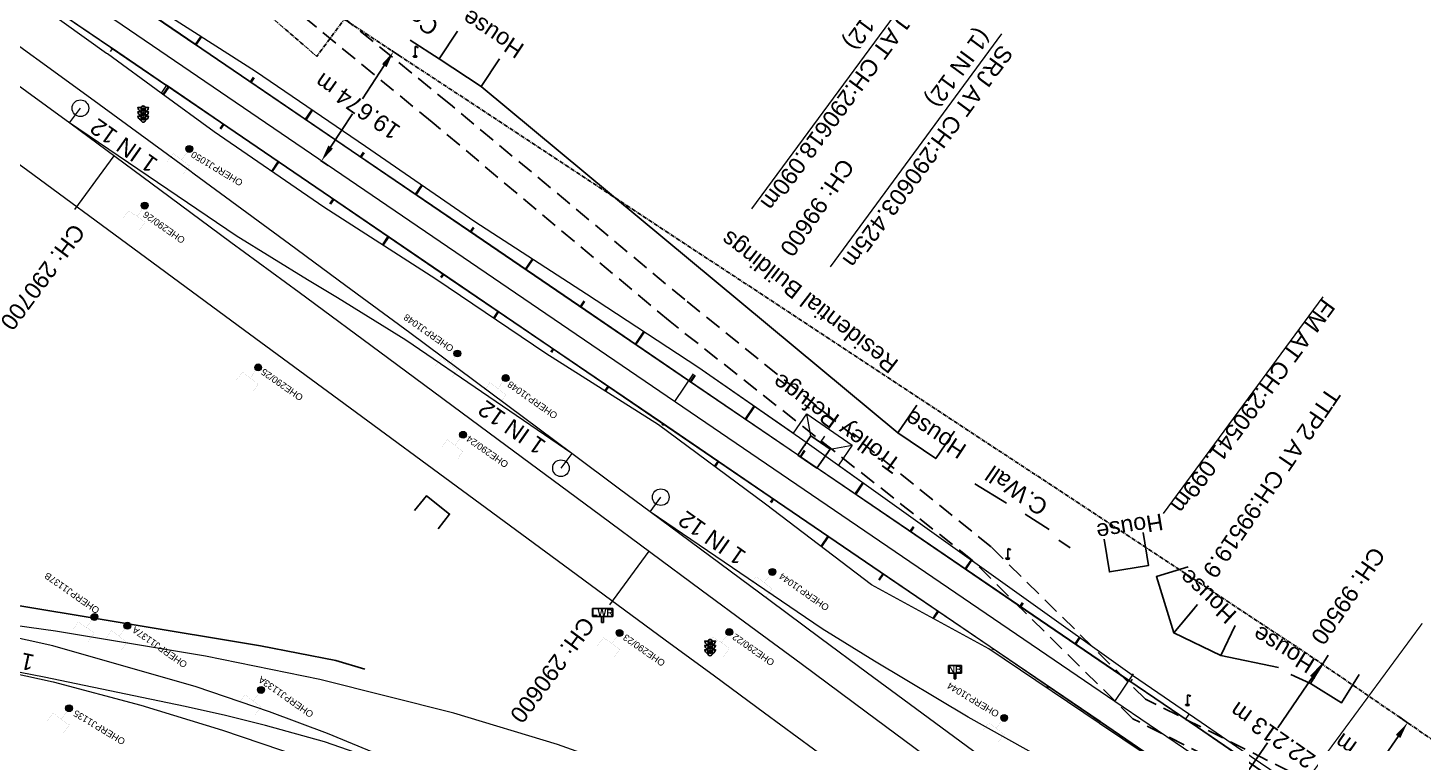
# Model space of a CAD drawing. Header units: metres. Extents: x 644418 to 1306172, y 3366650 to 6747308.
# Drawn here: x 652345.4 to 652555.1, y 3374132.5 to 3374240 of the extents above; entities that cross this region are included whole.
import ezdxf
from ezdxf.enums import TextEntityAlignment as Align

# ---------------------------------------------------------------- set-up
doc = ezdxf.new("R2010")
doc.units = ezdxf.units.M
doc.header["$MEASUREMENT"] = 0
for name, pattern in [('CENTER', [2, 1.25, -0.25, 0.25, -0.25]), ('DASHED', [0.75, 0.5, -0.25]), ('PHANTOM2', [1.25, 0.625, -0.125, 0.125, -0.125, 0.125, -0.125])]:
    doc.linetypes.add(name, pattern=pattern)
doc.layers.get('Defpoints').update_dxf_attribs({"lineweight": 0})
for name, color, linetype, lineweight in [('BOUNDARY DIMENTION', 10, 'Continuous', 0), ('Cardinal_Leader', 10, 'Continuous', 0), ('Existing Chainage', 7, 'Continuous', 0), ('Existing IR Track', 143, 'Continuous', 0), ('OHE MAST', 8, 'Continuous', 0), ('OHE MAST TEXT', 8, 'Continuous', 0), ('Proposed Chainage', 10, 'Continuous', 0), ('PROPOSED DFCC TOE LINE', 239, 'Continuous', 0), ('PROPOSED DFCC TOE SLOPES', 239, 'Continuous', 0), ('PROPOSED DFCC TRACK', 1, 'Continuous', 0), ('Proposed TPTC Chainages', 1, 'Continuous', 0), ("RAJPURA STN. SRJ's", 251, 'Continuous', 0)]:
    doc.layers.add(name, color=color, linetype=linetype, lineweight=lineweight)
for name, color, linetype in [('COMPOUND_WALL', 251, 'Continuous'), ('DFCC Boundary', 6, 'CENTER'), ('GRILL', 251, 'Continuous'), ('LAMP_POST', 7, 'Continuous'), ('LWR', 251, 'Continuous'), ('MATCH LINE', 7, 'Continuous'), ('NAME_BOARD', 251, 'Continuous'), ('PROPOSED DFCC FORMATION LINE', 187, 'Continuous'), ('RESIDENTIAL_BL_PUC', 251, 'Continuous'), ('RESIDENTIAL_BL_SEMI', 251, 'Continuous'), ('SIGNAL_POST', 8, 'Continuous'), ('SUB_ROAD_EDGE', 34, 'Continuous'), ('TOPO_TEXT', 251, 'Continuous'), ('Trolley Refuse', 10, 'Continuous')]:
    doc.layers.add(name, color=color, linetype=linetype)
doc.styles.add('NB', font='swissbo.ttf', dxfattribs={"height": 1.5})
doc.styles.get("Standard").update_dxf_attribs({"font": 'arial.ttf'})
doc.styles.add('Style-Arial', font='arial.ttf')
doc.dimstyles.new('DIM', dxfattribs={"dimtxt": 2.5, "dimasz": 2.5, "dimexe": 0.18, "dimexo": 0.0625, "dimgap": 0.09, "dimtad": 0, "dimtih": 1, "dimtoh": 1, "dimdec": 3, "dimzin": 0, "dimdsep": 46, "dimtxsty": 'Standard', "dimcen": 0.09, "dimadec": 0, "dimazin": 0, "dimtfac": 1, "dimtdec": 3, "dimtofl": 0, "dimtmove": 0, "dimatfit": 3, "dimfxl": 1, "dimtolj": 1, "dimtzin": 0, "dimarcsym": 0})

# ---------------------------------------------------------------- blocks, each defined once
blk = doc.blocks.new('LP')
for points in [[(0, 0), (0, 1.5)], [(0.25, 1.35), (0.44, 1.35)]]:
    blk.add_lwpolyline(points)
for centre, radius, start, end in [((0.07, 0.99), 0.519, 57.6425, 97.3165), ((0.34, 1.33), 0.094, 11.7012, 168.0476)]:
    blk.add_arc(centre, radius, start, end)
at = {"extrusion": (0, 0, -1)}
blk.add_ellipse((0, 0.01), major_axis=(0.308, 0), ratio=0.400495, dxfattribs=at)
blk.add_ellipse((0.35, 1.36), major_axis=(0.0017, 0.0438), ratio=0.461056, start_param=1.74022, end_param=4.575836)
blk = doc.blocks.new('LWR')
for p, q in [((-1.52, 2.09), (1.54, 2.09)), ((-1.52, 0.92), (-1.52, 2.09)), ((-1.52, 0.92), (1.54, 0.92)), ((1.54, 2.09), (1.54, 0.92))]:
    blk.add_line(p, q)
blk.add_lwpolyline([(-0.13, 0.92), (-0.13, 0), (0.13, 0), (0.13, 0.92)])
at = {"style": 'NB', "width": 1.025371}
blk.add_text('LWR', height=0.988, dxfattribs=at).set_placement((0, 1.5), align=Align.MIDDLE)
blk = doc.blocks.new('NB')
for p, q in [((-0.98, 0.82), (-0.98, 1.98)), ((-0.98, 1.98), (0.98, 1.98)), ((-0.98, 0.82), (0.98, 0.82)), ((-0.13, 0.82), (-0.13, 0)), ((-0.13, 0), (0.13, 0)), ((0.13, 0.82), (0.13, 0)), ((0.98, 1.98), (0.98, 0.82))]:
    blk.add_line(p, q)
at = {"style": 'NB', "width": 1.025371}
blk.add_text('NB', height=0.988, dxfattribs=at).set_placement((0, 1.4), align=Align.MIDDLE)
blk = doc.blocks.new('SIG')
for color, points in [(1, [(-0.22, 0.42, 0.180295), (-0.01, 0.33, -0.00255), (0.01, 0.33, -0.00255), (0.02, 0.33, 0.180295), (0.23, 0.42, -0.002654), (0.25, 0.44, 0.184495), (0.33, 0.65, 1.000001), (-0.32, 0.65, 0.184495), (-0.24, 0.44, -0.002654)]), (2, [(0.23, -0.23, -0.002654), (0.25, -0.21, 0.184495), (0.33, 0.01, 1.000001), (-0.32, 0.01, 0.184495), (-0.24, -0.21, -0.002654), (-0.22, -0.23, 0.180295), (-0.01, -0.32, -0.00255), (0.01, -0.32, -0.00255), (0.02, -0.32, 0.180295)]), (3, [(0.23, -0.88, -0.002654), (0.25, -0.86, 0.184495), (0.33, -0.64, 1.000001), (-0.32, -0.64, 0.184495), (-0.24, -0.86, -0.002654), (-0.22, -0.88, 0.395599)])]:
    blk.add_hatch(color=color).paths.add_polyline_path(points)
for p, q in [((-0.31, 0.98), (-0.32, -0.9)), ((0.33, -0.9), (0.32, 0.98))]:
    blk.add_line(p, q)
for points in [[(-0.31, 0.98), (-0.81, 0.98, 0.198758), (-0.42, 0.41, 0.003814), (-0.31, 0.39, 0.003814)], [(-0.31, 0.33), (-0.81, 0.33, 0.198758), (-0.42, -0.23, 0.003727), (-0.32, -0.26, 0.003727)], [(0.32, 0.98), (0.82, 0.98, -0.198758), (0.44, 0.41, -0.003814), (0.32, 0.39, -0.003814)], [(0.32, 0.33), (0.82, 0.33, -0.198758), (0.44, -0.23, -0.003727), (0.33, -0.26, -0.003727)], [(-0.32, -0.32), (-0.81, -0.32, 0.198758), (-0.42, -0.88, 0.003639), (-0.32, -0.9)], [(0.33, -0.32), (0.82, -0.32, -0.198758), (0.44, -0.88, -0.003639), (0.33, -0.9)]]:
    blk.add_lwpolyline(points, format="xyb")
for centre, radius, start, end in [((0.01, 0.91), 0.324, 12.4049, 167.5951), ((0.01, 0.81), 0.357, 27.7578, 152.2422), ((0.01, -0.9), 0.324, 181.4572, 358.5428)]:
    blk.add_arc(centre, radius, start, end)
blk = doc.blocks.new('OHE MAST')
h = blk.add_hatch(color=256)
edge = h.paths.add_edge_path()
edge.add_arc((0, 0), 0.514, 0, 360)
at = {"const_width": 0.01, "flags": 128}
for points in [[(1.5, 3.5), (1.5, 2), (-1.5, 2), (-1.5, 3.5)], [(0, 2), (0, 0)]]:
    blk.add_lwpolyline(points, dxfattribs=at)
blk.add_circle((0, 0), 0.514)
blk = doc.blocks.new('*D1655')
at = {"layer": 'BOUNDARY DIMENTION', "color": 0, "lineweight": -2, "transparency": 16777216}
for p, q in [((652551.44, 3374136.44), (652552.91, 3374135.43)), ((652551.34, 3374133.47), (652549, 3374130.06)), ((652541.6, 3374119.29), (652547.45, 3374127.81)), ((652538.86, 3374118.13), (652540.33, 3374117.12))]:
    blk.add_line(p, q, dxfattribs=at)
at = {"layer": 'BOUNDARY DIMENTION', "color": 0, "transparency": 16777216}
for points in [[(652551, 3374133.7), (652551.68, 3374133.23), (652552.76, 3374135.53)], [(652541.25, 3374119.52), (652541.94, 3374119.05), (652540.18, 3374117.23)]]:
    blk.add_solid(points, dxfattribs=at)
at = {"layer": 'Defpoints', "color": 0, "transparency": 16777216}
for p in [(652551.38, 3374136.47), (652552.76, 3374135.53), (652538.81, 3374118.17)]:
    blk.add_point(p, dxfattribs=at)
at = {"layer": 'BOUNDARY DIMENTION', "color": 0, "transparency": 16777216, "insert": (652548.22, 3374128.93), "char_height": 2.5, "attachment_point": 5, "rotation": 145}
blk.add_mtext('\\A1;22.207 m', dxfattribs=at)
blk = doc.blocks.new('*D1657')
at = {"layer": 'BOUNDARY DIMENTION', "color": 0, "lineweight": -2, "transparency": 16777216}
for p, q in [((652539.86, 3374144.39), (652539.71, 3374144.49)), ((652538.44, 3374142.33), (652533.24, 3374134.76)), ((652528.69, 3374128.14), (652531.7, 3374132.51)), ((652527.28, 3374126.08), (652527.13, 3374126.19))]:
    blk.add_line(p, q, dxfattribs=at)
at = {"layer": 'BOUNDARY DIMENTION', "color": 0, "transparency": 16777216}
for points in [[(652538.1, 3374142.57), (652538.79, 3374142.09), (652539.86, 3374144.39)], [(652528.35, 3374128.38), (652529.04, 3374127.91), (652527.28, 3374126.08)]]:
    blk.add_solid(points, dxfattribs=at)
at = {"layer": 'Defpoints', "color": 0, "transparency": 16777216}
for p in [(652539.86, 3374144.39), (652539.91, 3374144.35), (652527.33, 3374126.05)]:
    blk.add_point(p, dxfattribs=at)
at = {"layer": 'BOUNDARY DIMENTION', "color": 0, "transparency": 16777216, "insert": (652532.47, 3374133.64), "char_height": 2.5, "attachment_point": 5, "rotation": 145}
blk.add_mtext('\\A1;22.213 m', dxfattribs=at)
blk = doc.blocks.new('*D1658')
at = {"layer": 'BOUNDARY DIMENTION', "color": 0, "lineweight": -2, "transparency": 16777216}
for p, q in [((652401.33, 3374235.72), (652400.16, 3374236.49)), ((652398.93, 3374234.3), (652395.65, 3374229.32)), ((652390.86, 3374222.05), (652394.15, 3374227.04)), ((652390.51, 3374219.29), (652389.34, 3374220.06))]:
    blk.add_line(p, q, dxfattribs=at)
at = {"layer": 'BOUNDARY DIMENTION', "color": 0, "transparency": 16777216}
for points in [[(652398.59, 3374234.53), (652399.28, 3374234.07), (652400.31, 3374236.39)], [(652390.51, 3374222.28), (652391.21, 3374221.82), (652389.49, 3374219.96)]]:
    blk.add_solid(points, dxfattribs=at)
at = {"layer": 'Defpoints', "color": 0, "transparency": 16777216}
for p in [(652400.31, 3374236.39), (652401.38, 3374235.68), (652390.56, 3374219.26)]:
    blk.add_point(p, dxfattribs=at)
at = {"layer": 'BOUNDARY DIMENTION', "color": 0, "transparency": 16777216, "insert": (652394.9, 3374228.18), "char_height": 2.5, "attachment_point": 5, "rotation": 145}
blk.add_mtext('\\A1;19.674 m', dxfattribs=at)

msp = doc.modelspace()

# ---------------------------------------------------------------- linework, layer by layer
at = {"layer": 'Cardinal_Leader', "linetype": 'Continuous', "lineweight": 0, "flags": 128}
msp.add_lwpolyline([(652508.733, 3374138.7389), (652511.5483, 3374142.8709)], dxfattribs=at)
at = {"layer": 'COMPOUND_WALL', "ltscale": 5}
for points in [[(652533.35, 3374143.803), (652524.685, 3374145.654)], [(652538.189, 3374141.426), (652535.196, 3374142.761)]]:
    msp.add_lwpolyline(points, dxfattribs=at)
at = {"layer": 'COMPOUND_WALL', "linetype": 'Continuous'}
for points in [[(652407.193, 3374235.32, 266.155), (652402.843, 3374238.128, 266.159)], [(652339.873, 3374153.801, 268.899), (652380.33, 3374147.071, 268.77)], [(652380.33, 3374147.071, 268.77), (652391.649, 3374144.885, 269.795), (652396.007, 3374143.58, 268.783)]]:
    msp.add_polyline3d(points, dxfattribs=at)
at = {"layer": 'COMPOUND_WALL'}
for points in [[(652487.719, 3374171.45, 269.809), (652492.457, 3374168.512, 269.804)], [(652495.299, 3374166.856, 269.074), (652498.881, 3374164.592, 269.297)], [(652500.327, 3374162.967, 269.3), (652502.037, 3374161.79, 269.448)]]:
    msp.add_polyline3d(points, dxfattribs=at)
at = {"layer": 'DFCC Boundary', "ltscale": 0.5, "flags": 128}
msp.add_lwpolyline([(655695.597, 3371812.1897), (655640.8822, 3371912.823), (655580.0449, 3371996.7158), (655509.7792, 3372062.0857), (655426.9534, 3372113.9756), (655342.6069, 3372167.9462), (655257.8854, 3372221.2222), (655173.2688, 3372275.363), (655087.3459, 3372327.2788), (655002.8598, 3372380.6107), (654914.5097, 3372429.9473), (654741.1355, 3372529.4419), (654650.033, 3372576.4159), (654568.6995, 3372626.155), (654571.9877, 3372630.6369), (654391.4686, 3372756.327), (654377.1337, 3372736.8494), (654004.4289, 3373016.6995), (654007.7887, 3373020.6424), (653690.5739, 3373253.6486), (653690.5425, 3373253.6059), (653433.8132, 3373453.1485), (653440.7668, 3373462.5592), (653208.8394, 3373636.5534), (653216.1698, 3373646.5105), (653142.1983, 3373700.8896), (653053.6963, 3373771.1122), (652994.4341, 3373810.5255), (652929.3691, 3373859.5713), (652860.9168, 3373902.1103), (652749.6028, 3373984.4705), (652631.2396, 3374070.7175), (652636.2281, 3374078.1704), (652537.912, 3374145.7283), (652392.904, 3374241.2711), (652388.7719, 3374235.6812), (652308.569, 3374304.8076), (652315.9256, 3374314.7669), (652103.9815, 3374448.7876), (652083.1937, 3374464.1943), (652072.7494, 3374471.9329), (652052.3219, 3374487.0684), (652038.1897, 3374497.5387), (652024.0173, 3374508.0388), (652009.8347, 3374518.5254), (651995.6683, 3374529), (651981.7515, 3374539.2836), (651967.8828, 3374549.5317), (651954.6903, 3374559.2866), (651941.4997, 3374569.04), (651923.9377, 3374582.0168), (651906.3215, 3374595.0337), (651892.0868, 3374605.5547), (651877.7985, 3374616.1153), (651861.6288, 3374628.0564), (651845.5071, 3374639.9619), (651829.5757, 3374651.7544), (651824.7911, 3374655.296), (651813.6747, 3374663.5244), (651797.4592, 3374675.4968), (651792.6217, 3374679.0685), (651809.3453, 3374701.6999), (651798.0335, 3374710.0518), (651782.3495, 3374721.6444), (651766.6655, 3374733.2369), (651750.5163, 3374745.1875), (651734.3118, 3374757.179), (651717.3274, 3374769.6994), (651700.4625, 3374782.1317), (651684.6001, 3374793.8578), (651668.5938, 3374805.6902), (651652.6806, 3374817.4203), (651636.8173, 3374829.1137), (651620.9269, 3374840.8662), (651604.9647, 3374852.6718), (651588.7459, 3374864.6312), (651572.5882, 3374876.5455), (651556.6943, 3374888.2868), (651540.8409, 3374899.9983), (651524.5553, 3374912.0488), (651508.2568, 3374924.109), (651492.7938, 3374935.5157), (651477.3997, 3374946.8715), (651461.3291, 3374958.7436), (651445.2311, 3374970.6359), (651429.3555, 3374982.3615), (651413.4375, 3374994.1184), (651396.6322, 3375006.522), (651379.7761, 3375018.963), (651363.6644, 3375030.8565), (651352.7728, 3375038.8965), (651331.6522, 3375054.4784), (651315.7738, 3375066.1947), (651299.7306, 3375078.0412), (651283.6239, 3375089.9346), (651273.9044, 3375097.1057), (651264.2377, 3375104.2378), (651243.4187, 3375119.6324), (651222.5077, 3375135.095), (651201.5462, 3375150.5784), (651180.4926, 3375166.1298), (651161.7365, 3375179.9701), (651143.0969, 3375193.7244), (651126.6442, 3375205.9373), (651110.0563, 3375218.2505), (651088.7204, 3375233.9244), (651067.5473, 3375249.4788), (651049.4448, 3375262.8672), (651031.0656, 3375276.4601), (651013.3004, 3375289.5618), (650995.6557, 3375302.5748), (650975.556, 3375317.4171), (650955.4878, 3375332.2363), (650948.8014, 3375337.1771), (650951.4372, 3375340.7501), (650937.0874, 3375351.3535), (650916.0918, 3375366.8677), (650897.9224, 3375380.2929), (650879.805, 3375393.6796), (650866.8386, 3375403.2309), (650853.9116, 3375412.7532), (650835.5886, 3375426.289), (650817.2946, 3375439.8035), (650797.968, 3375454.1206), (650778.7222, 3375468.3781), (650760.7655, 3375481.6337), (650742.8011, 3375494.8949), (650723.0807, 3375509.4255), (650703.3693, 3375523.9495), (650688.6613, 3375534.8372), (650673.8463, 3375545.804), (650653.7938, 3375560.6295), (650633.6894, 3375575.4932), (650612.6421, 3375591.0542), (650592.0153, 3375606.3042), (650570.0328, 3375622.5591), (650548.5001, 3375638.4814), (650530.5234, 3375651.793), (650512.3606, 3375665.2423), (650494.7465, 3375678.2665), (650476.9008, 3375691.462), (650459.2976, 3375704.4721), (650441.3132, 3375717.7633), (650427.1261, 3375728.1319), (650413.8099, 3375737.864), (650402.677, 3375746.2697), (650389.8486, 3375755.6668), (650377.7322, 3375764.5425), (650360.7275, 3375777.1141), (650343.7744, 3375789.6482), (650325.0342, 3375803.5254), (650306.3109, 3375817.39), (650287.6225, 3375831.2124), (650268.717, 3375845.1957), (650250.337, 3375858.8009), (650231.8256, 3375872.5033), (650215.4559, 3375884.6355), (650199.261, 3375896.6381), (650189.9351, 3375903.5429), (650184.6476, 3375907.4517), (650170.3331, 3375918.0338), (650153.2211, 3375930.7288), (650135.9365, 3375943.5518), (650119.2313, 3375955.9159), (650102.3769, 3375968.3905), (650085.2738, 3375981.0461), (650068.2078, 3375993.6742), (650052.7787, 3376005.1011), (650037.4384, 3376016.4621), (650022.1728, 3376027.766), (650006.9632, 3376039.0283), (649974.7512, 3376062.8762), (649961.4537, 3376072.7117), (649948.2091, 3376082.508), (649944.476, 3376085.2722), (649918.728, 3376050.5341), (649909.4316, 3376057.4177), (649896.4092, 3376067.0604), (649893.7832, 3376069.0128), (649891.1645, 3376070.9437), (649888.4639, 3376072.9569), (649875.744, 3376082.3694), (649867.5551, 3376088.4016), (649853.4118, 3376098.8745), (649839.2513, 3376109.3603), (649829.0749, 3376116.9005), (649827.2194, 3376118.2675), (649818.0867, 3376125.0366), (649808.8566, 3376131.8779), (649793.2502, 3376143.4201), (649777.6288, 3376154.9733), (649763.6321, 3376165.3144), (649749.5741, 3376175.7007), (649733.9228, 3376187.2754), (649718.3343, 3376198.8036), (649705.3241, 3376208.4391), (649692.3703, 3376218.0327), (649678.0208, 3376228.6769), (649663.5747, 3376239.3366), (649646.4625, 3376252.0623), (649634.6272, 3376260.744), (649624.9192, 3376267.9946), (649615.0208, 3376275.3876), (649599.9831, 3376286.4834), (649588.9857, 3376294.598), (649590.032, 3376296.0132), (649586.1685, 3376298.8639), (649569.3593, 3376311.3207), (649552.641, 3376323.7102), (649537.2353, 3376335.0739), (649521.9792, 3376346.327), (649506.2408, 3376358.0035), (649490.3575, 3376369.7875), (649475.7578, 3376380.5673), (649461.1933, 3376391.3211), (649445.4753, 3376402.9572), (649429.8494, 3376414.5253), (649414.4906, 3376425.9209), (649378.3483, 3376452.6365), (649368.4603, 3376459.9984), (649352.6509, 3376471.6682), (649336.6992, 3376483.4434), (649322.3941, 3376494.1037), (649307.6557, 3376505.0862), (649290.8736, 3376517.4208), (649273.972, 3376529.8435), (649258.1992, 3376541.4854), (649242.2966, 3376553.2232), (649226.5432, 3376564.8634), (649210.8826, 3376576.435), (649195.2207, 3376588.0769), (649179.5326, 3376599.7383), (649164.9134, 3376610.5118), (649150.5177, 3376621.1205), (649135.415, 3376632.3287), (649120.2337, 3376643.5954), (649107.8929, 3376652.6743), (649095.5927, 3376661.7234), (649079.5687, 3376673.5769), (649063.4846, 3376685.4748), (649046.5651, 3376697.9756), (649029.6506, 3376710.4727), (649013.3465, 3376722.5351), (648996.9805, 3376734.6431), (648980.3936, 3376746.8979), (648963.6626, 3376759.259), (648946.7453, 3376771.7643), (648929.6945, 3376784.3682), (648913.5118, 3376796.3614), (648897.2206, 3376808.435), (648876.2496, 3376823.9678), (648855.1325, 3376839.6089), (648839.3985, 3376851.2044), (648823.6596, 3376862.8037), (648806.187, 3376875.7235), (648788.7814, 3376888.5937), (648772.4766, 3376900.6763), (648756.1277, 3376912.7915), (648748.6058, 3376918.3049), (648733.321, 3376929.6306), (648718.1841, 3376940.8501), (648694.1574, 3376958.9078), (648686.9154, 3376964.1595), (648685.9321, 3376964.8321), (648667.95, 3376978.2197), (648649.3198, 3376992.1471), (648633.5557, 3377003.8368), (648617.684, 3377015.6038), (648613.3865, 3377018.7718), (648613.1308, 3377018.4261), (648605.39, 3377024.1325), (648593.439, 3377032.9404), (648576.5994, 3377045.3816), (648559.8787, 3377057.7351), (648542.9247, 3377070.3132), (648525.9483, 3377082.908), (648511.3109, 3377093.7409), (648496.5572, 3377104.6599), (648477.562, 3377118.7172), (648458.5464, 3377132.7896), (648451.3349, 3377138.2101), (648435.5918, 3377149.862), (648422.1096, 3377159.9046), (648408.3664, 3377170.0637), (648394.6863, 3377180.1761), (648381.6588, 3377189.818), (648368.6059, 3377199.4787), (648354.1188, 3377210.196), (648339.6473, 3377220.9017), (648325.8166, 3377231.1386), (648311.9735, 3377241.3853), (648297.2469, 3377252.2824), (648283.6168, 3377262.3688), (648282.6002, 3377260.9951), (648281.5015, 3377261.8082), (648268.446, 3377271.4578), (648255.3849, 3377281.1115), (648243.3023, 3377290.0413), (648231.5826, 3377298.7116), (648230.1246, 3377299.843), (648216.137, 3377310.1827), (648202.3989, 3377320.3379), (648187.9045, 3377331.0225), (648173.4524, 3377341.7035), (648159.964, 3377351.7009), (648146.3755, 3377361.7726), (648132.3698, 3377372.1252), (648118.3132, 3377382.5155), (648104.5683, 3377392.6752), (648090.8453, 3377402.8186), (648079.0331, 3377411.5788), (648067.1746, 3377420.3734), (648052.1864, 3377431.461), (648037.1291, 3377442.5999), (648023.4384, 3377452.7367), (648009.6421, 3377462.9518), (647998.5681, 3377471.1475), (647977.6651, 3377486.6371), (647970.8013, 3377491.7424), (647954.3046, 3377504.0127), (647940.5645, 3377514.1537), (647927.1436, 3377524.0583), (647912.5029, 3377534.9198), (647897.7662, 3377545.8524), (647883.3488, 3377556.5286), (647868.9785, 3377567.1699), (647855.3948, 3377577.2425), (647841.7032, 3377587.3948), (647828.8284, 3377596.8277), (647815.9828, 3377606.2395), (647798.869, 3377618.9232), (647787.996, 3377626.9816), (647769.1212, 3377640.9619), (647756.6675, 3377650.183), (647742.624, 3377660.5991), (647728.5049, 3377671.0713), (647713.635, 3377682.0926), (647698.699, 3377693.1628), (647681.9918, 3377705.517), (647665.4025, 3377717.7839), (647652.0515, 3377727.6811), (647638.8028, 3377737.5025), (647625.2604, 3377747.546), (647611.724, 3377757.585), (647601.846, 3377764.9047), (647586.5632, 3377776.2354), (647574.9107, 3377784.8659), (647552.1318, 3377801.7377), (647544.5766, 3377807.3492), (647531.2096, 3377817.2774), (647518.7824, 3377826.4783), (647506.3678, 3377835.6698), (647493.0662, 3377845.5438), (647479.7149, 3377855.4547), (647466.3541, 3377865.3556), (647452.9886, 3377875.26), (647440.1702, 3377884.755), (647427.3392, 3377894.2595), (647421.9004, 3377898.2902), (647422.4016, 3377898.9655), (647413.1507, 3377905.8213), (647398.5546, 3377916.6386), (647385.2867, 3377926.4568), (647372.1159, 3377936.2032), (647357.4127, 3377947.1112), (647351.2811, 3377951.6601), (647330.0092, 3377967.4105), (647317.4471, 3377976.6964), (647304.414, 3377986.3606), (647291.335, 3377996.0589), (647278.7541, 3378005.3917), (647266.0777, 3378014.7954), (647252.9457, 3378024.4462), (647239.9839, 3378033.9719), (647225.7512, 3378044.5255), (647211.5179, 3378055.0796), (647196.511, 3378066.208), (647181.4966, 3378077.3419), (647167.7872, 3378087.5064), (647154.0498, 3378097.6917), (647140.7668, 3378107.5414), (647127.4862, 3378117.3893), (647113.2521, 3378127.9375), (647099.0375, 3378138.4713), (647085.0268, 3378148.8592), (647070.9977, 3378159.2608), (647056.5444, 3378169.9697), (647042.0873, 3378180.6814), (647027.5624, 3378191.4464), (647013.0728, 3378202.1851), (646999.864, 3378211.9684), (646986.6741, 3378221.7376), (646973.6148, 3378231.4185), (646960.4875, 3378241.1499), (646945.7953, 3378252.0414), (646931.0256, 3378262.9902), (646930.6274, 3378263.2852), (646951.9475, 3378292.0562)], dxfattribs=at)
at = {"layer": 'Existing Chainage', "color": 0, "linetype": 'Continuous', "lineweight": 13, "flags": 128}
for points in [[(652352.4061, 3374212.6765), (652358.3476, 3374220.7201)], [(652432.823, 3374153.2477), (652438.7698, 3374161.2873)]]:
    msp.add_lwpolyline(points, dxfattribs=at)
at = {"layer": 'Existing IR Track', "flags": 128}
for points in [[(652563.377, 3374075.1762), (652539.4557, 3374092.8707), (652515.8088, 3374110.3621), (652512.5651, 3374112.7522), (652500.609, 3374121.5621), (652492.5302, 3374127.5229), (652484.4933, 3374133.4527), (652474.2474, 3374141.017), (652471.5649, 3374142.9974), (652464.4286, 3374148.2971), (652456.9218, 3374153.8623), (652438.8838, 3374167.2343), (652434.3102, 3374170.631), (652427.1101, 3374175.9784), (652402.7514, 3374194.1266), (652393.1615, 3374201.2062), (652384.7035, 3374207.4653), (652370.3517, 3374217.9764), (652369.6842, 3374218.4659), (652354.7555, 3374229.3949), (652338.0146, 3374241.5483)], [(652335.15, 3374237.6514), (652351.6391, 3374225.6756), (652366.7596, 3374214.5065), (652375.8823, 3374207.7679), (652386.1168, 3374200.2369), (652399.3895, 3374190.4181), (652416.027, 3374178.1101), (652431.4172, 3374166.7261), (652446.5626, 3374155.5231), (652454.0504, 3374149.9833), (652461.5931, 3374144.4029), (652471.3878, 3374137.152), (652481.4389, 3374129.7113), (652489.6553, 3374123.6367), (652497.5839, 3374117.7748), (652509.6723, 3374108.8398), (652512.8063, 3374106.5233), (652536.5632, 3374088.9617), (652560.2626, 3374071.4426)], [(652329.5315, 3374230.0642), (652345.3654, 3374218.5162), (652361.1356, 3374206.9067), (652376.9786, 3374195.2436), (652393.801, 3374182.8655), (652410.7062, 3374170.4265), (652425.8821, 3374159.2459), (652441.1487, 3374147.9986), (652448.55, 3374142.5502), (652456.0699, 3374137.0146), (652465.9323, 3374129.7773), (652475.844, 3374122.5039), (652484.2353, 3374116.3121), (652492.6842, 3374110.0779), (652504.2738, 3374101.5448), (652515.8736, 3374093.0041), (652522.4179, 3374088.1899), (652534.8643, 3374079.0091), (652540.9921, 3374074.4831), (652543.2363, 3374072.8156), (652547.3348, 3374069.7993), (652560.691, 3374059.9264)], [(652427.1101, 3374175.9784), (652402.1458, 3374193.042), (652391.9059, 3374199.3966), (652387.399, 3374202.1066), (652376.6584, 3374208.7255), (652351.6209, 3374225.6888)], [(652571.5248, 3374085.4632), (652521.2923, 3374117.2724), (652504.1301, 3374126.6232), (652486.6874, 3374136.3656), (652472.651, 3374144.7623), (652464.7837, 3374149.6561), (652438.8838, 3374167.2343)], [(652541.0927, 3374074.4091), (652534.967, 3374078.6765), (652521.4193, 3374087.1415), (652514.5183, 3374091.1192), (652487.4346, 3374105.923), (652470.3328, 3374114.3474), (652446.2528, 3374124.6235), (652424.9511, 3374132.232), (652409.3613, 3374136.9558), (652389.2467, 3374142.0179), (652372.055, 3374145.5418), (652349.4857, 3374149.2851), (652337.236, 3374150.9852), (652332.2218, 3374151.6464), (652315.3489, 3374153.5187), (652307.2263, 3374154.5318), (652291.8754, 3374155.986), (652273.3322, 3374157.2654), (652261.7764, 3374157.678), (652250.4348, 3374157.7203), (652241.1081, 3374157.4222)], [(652560.2554, 3374050.0812), (652520.7484, 3374070.1003), (652498.5771, 3374081.3075), (652492.6291, 3374084.2913), (652487.5276, 3374086.8725), (652481.1852, 3374090.0645), (652460.4667, 3374100.5911), (652437.9775, 3374112.092), (652419.8928, 3374120.9979), (652405.4052, 3374127.6926), (652390.399, 3374133.9142), (652381.6542, 3374137.152), (652370.6528, 3374140.9175), (652349.0899, 3374147.0874), (652337.0067, 3374149.7556), (652332.1038, 3374150.7632), (652307.239, 3374154.5303), (652291.8754, 3374155.986)], [(652231.9364, 3374152.152), (652235.6524, 3374152.384), (652261.0853, 3374152.8615), (652273.1717, 3374152.545), (652291.4006, 3374151.4247), (652314.8279, 3374148.5142), (652331.53, 3374145.5495), (652349.1685, 3374141.6862), (652362.3346, 3374138.1796), (652374.6337, 3374134.4061), (652386.2797, 3374130.4519), (652403.7367, 3374123.8269), (652417.9348, 3374117.1015), (652436.4805, 3374107.6589), (652444.5931, 3374103.5763)], [(652669.8367, 3373961.0394), (652647.3403, 3373980.7166), (652642.7873, 3373984.3367), (652633.788, 3373991.3772), (652612.6089, 3374005.6185), (652554.892, 3374042.0626), (652529.7838, 3374057.6068), (652517.9942, 3374065.1919), (652497.37, 3374079.4544), (652491.829, 3374082.8093), (652487.0152, 3374085.7802), (652473.1934, 3374093.7948), (652460.4667, 3374100.5911), (652430.8185, 3374115.7449), (652419.8775, 3374121.005), (652405.3932, 3374127.3075), (652389.9415, 3374132.6317), (652381.0487, 3374135.1238), (652375.037, 3374136.5972), (652368.9951, 3374137.9518), (652362.491, 3374139.3409), (652347.7902, 3374142.3634), (652331.5174, 3374145.5517)]]:
    msp.add_lwpolyline(points, dxfattribs=at)
at = {"layer": 'GRILL', "linetype": 'Continuous'}
msp.add_polyline3d([(652403.489, 3374167.449, 268.675), (652405.263, 3374169.618, 268.455), (652408.737, 3374166.874, 268.51), (652407.019, 3374164.694, 268.51)], dxfattribs=at)
at = {"layer": 'MATCH LINE', "linetype": 'PHANTOM2', "ltscale": 15, "const_width": 0.2}
msp.add_lwpolyline([(652554.9781, 3374150.4704), (652457.4976, 3374018.0737)], dxfattribs=at)
at = {"layer": 'Proposed Chainage', "lineweight": 0, "flags": 128}
msp.add_lwpolyline([(652445.3649, 3374187.9646), (652442.5496, 3374183.8325)], dxfattribs=at)
at = {"layer": 'PROPOSED DFCC FORMATION LINE', "lineweight": 0, "flags": 128}
for points in [[(652370.6212, 3374237.3783), (652362.1408, 3374243.1563), (652362.0201, 3374243.2385), (652345.6126, 3374254.4177), (652345.492, 3374254.4999), (652328.9638, 3374265.7613)], [(652370.6506, 3374237.4187), (652362.1689, 3374243.1976), (652362.0483, 3374243.2798), (652345.6408, 3374254.459), (652345.5201, 3374254.5412)], [(652366.1763, 3374231.2708), (652357.8896, 3374236.9169), (652357.769, 3374236.9991), (652341.3614, 3374248.1783)], [(652366.2058, 3374231.3113), (652357.9178, 3374236.9582), (652357.7971, 3374237.0404), (652341.3896, 3374248.2196)], [(652510.8445, 3374141.8379), (652510.7739, 3374141.886), (652494.2457, 3374153.1474), (652477.7175, 3374164.4088), (652461.1893, 3374175.6702), (652444.6611, 3374186.9316), (652428.1329, 3374198.193), (652411.6047, 3374209.4544), (652395.0765, 3374220.7157), (652378.5483, 3374231.9771), (652370.3926, 3374237.534)], [(652560.2398, 3374107.8368), (652552.1016, 3374113.5257), (652543.8021, 3374119.2797), (652541.8125, 3374120.6529), (652531.5007, 3374127.7387), (652527.301, 3374130.6126), (652521.1751, 3374134.7961), (652510.8445, 3374141.8379), (652510.7739, 3374141.886), (652494.2457, 3374153.1474), (652477.7175, 3374164.4088), (652461.1893, 3374175.6702), (652444.6611, 3374186.9316), (652428.1329, 3374198.193), (652411.6047, 3374209.4544), (652395.0765, 3374220.7157), (652378.5483, 3374231.9771), (652370.3926, 3374237.534)], [(652560.2685, 3374107.8777), (652552.1301, 3374113.5668), (652543.8305, 3374119.3209), (652541.8409, 3374120.694), (652531.529, 3374127.7799), (652527.3293, 3374130.6539), (652521.2032, 3374134.8374), (652510.8726, 3374141.8793), (652510.802, 3374141.9273), (652494.2738, 3374153.1887), (652477.7456, 3374164.4501), (652461.2175, 3374175.7115), (652444.6893, 3374186.9729), (652428.1611, 3374198.2343), (652411.6329, 3374209.4957), (652395.1047, 3374220.7571), (652378.5765, 3374232.0185), (652370.4207, 3374237.5753)], [(652555.9019, 3374101.6574), (652547.7882, 3374107.3292), (652539.5112, 3374113.0676), (652537.5263, 3374114.4375), (652527.2339, 3374121.51), (652523.04, 3374124.3799), (652516.92, 3374128.5594), (652506.5933, 3374135.5985), (652506.5227, 3374135.6466), (652489.9945, 3374146.908), (652473.4663, 3374158.1694), (652456.9381, 3374169.4308), (652440.4099, 3374180.6922), (652423.8817, 3374191.9536), (652407.3535, 3374203.215), (652390.8254, 3374214.4764), (652374.2972, 3374225.7377), (652366.1414, 3374231.2946)], [(652506.6214, 3374135.6399), (652506.5509, 3374135.688), (652490.0227, 3374146.9493), (652473.4945, 3374158.2107), (652456.9663, 3374169.4721), (652440.4381, 3374180.7335), (652423.9099, 3374191.9949), (652407.3817, 3374203.2563), (652390.8535, 3374214.5177), (652374.3253, 3374225.7791), (652366.1696, 3374231.3359)], [(652555.9306, 3374101.6983), (652547.8168, 3374107.3702), (652539.5396, 3374113.1087), (652537.5547, 3374114.4786), (652527.2622, 3374121.5512), (652523.0682, 3374124.4212), (652516.9482, 3374128.6007), (652506.6214, 3374135.6399), (652506.5509, 3374135.688), (652490.0227, 3374146.9493), (652473.4945, 3374158.2107), (652456.9663, 3374169.4721), (652440.4381, 3374180.7335), (652423.9099, 3374191.9949), (652407.3817, 3374203.2563), (652390.8535, 3374214.5177), (652374.3253, 3374225.7791), (652366.1696, 3374231.3359)]]:
    msp.add_lwpolyline(points, dxfattribs=at)
at = {"layer": 'PROPOSED DFCC TOE LINE', "lineweight": 0, "flags": 128}
for points in [[(652329.4023, 3374266.405), (652345.6216, 3374254.6901), (652345.7483, 3374254.6168), (652362.7314, 3374244.2824), (652362.8568, 3374244.2073), (652371.5243, 3374238.6193)], [(652365.3748, 3374230.1694), (652357.2975, 3374236.0479), (652357.1807, 3374236.1358), (652341.0438, 3374247.7121)], [(652371.2504, 3374238.7931), (652379.549, 3374233.4458), (652396.0877, 3374222.1998), (652412.5622, 3374210.8597), (652429.3458, 3374199.9731), (652446.0921, 3374189.0319), (652460.4494, 3374179.04), (652462.4501, 3374181.9429), (652469.2636, 3374177.2684), (652467.1941, 3374174.252), (652478.7744, 3374165.96), (652495.0554, 3374154.3358), (652511.345, 3374142.7243), (652511.4151, 3374142.6754)], [(652371.2504, 3374238.7931), (652379.549, 3374233.4458), (652396.0877, 3374222.1998), (652412.5622, 3374210.8597), (652429.3458, 3374199.9731), (652446.0921, 3374189.0319), (652462.5088, 3374177.6068), (652478.7744, 3374165.96), (652495.0554, 3374154.3358), (652511.345, 3374142.7243), (652511.4151, 3374142.6754), (652521.7185, 3374135.5927), (652527.8376, 3374131.3973), (652532.037, 3374128.5215), (652542.3665, 3374121.4562), (652544.3605, 3374120.0882), (652552.6773, 3374114.3528), (652560.8283, 3374108.6752)], [(652506.4765, 3374135.4271), (652506.4052, 3374135.4742), (652489.8038, 3374146.6281), (652472.1731, 3374156.2713), (652456.2316, 3374168.3938), (652440.1446, 3374180.3027), (652423.2383, 3374191.0092), (652406.6583, 3374202.1946), (652389.8472, 3374213.0407), (652373.3581, 3374224.3594), (652365.3754, 3374230.1704)], [(652555.8076, 3374101.5232), (652547.671, 3374107.1608), (652539.3713, 3374112.8649), (652537.3809, 3374114.2267), (652527.1432, 3374121.3775), (652522.9673, 3374124.2737), (652516.8296, 3374128.4269), (652506.4765, 3374135.4271), (652506.4052, 3374135.4742), (652489.8038, 3374146.6281), (652472.1731, 3374156.2713), (652456.2316, 3374168.3938), (652440.1446, 3374180.3027), (652423.2383, 3374191.0092), (652406.6583, 3374202.1946), (652389.8472, 3374213.0407), (652373.3581, 3374224.3594), (652365.3754, 3374230.1704)], [(652463.0665, 3374178.6319), (652462.4501, 3374181.9429)], [(652462.1369, 3374177.2739), (652462.2303, 3374177.2096)], [(652465.9526, 3374176.6519), (652469.2636, 3374177.2684)]]:
    msp.add_lwpolyline(points, dxfattribs=at)
at = {"layer": 'PROPOSED DFCC TOE SLOPES', "linetype": 'Continuous', "lineweight": 0, "flags": 128}
for points in [[(652370.5249, 3374237.4439), (652371.3851, 3374238.7063)], [(652370.6454, 3374237.3617), (652371.5077, 3374238.6273)], [(652366.4224, 3374231.1636), (652365.6229, 3374229.9902)], [(652378.789, 3374231.8132), (652379.2894, 3374232.5476)], [(652378.9095, 3374231.731), (652379.41, 3374232.4655)], [(652366.5403, 3374231.0833), (652365.7383, 3374229.9063)], [(652387.0531, 3374226.1825), (652388.0592, 3374227.6591)], [(652387.1736, 3374226.1003), (652388.1798, 3374227.577)], [(652374.6865, 3374225.533), (652374.2025, 3374224.8225)], [(652374.8044, 3374225.4526), (652374.3202, 3374224.742)], [(652395.3172, 3374220.5518), (652395.8224, 3374221.2932)], [(652395.4377, 3374220.4696), (652395.9427, 3374221.2108)], [(652382.9506, 3374219.9023), (652381.963, 3374218.4527)], [(652383.0685, 3374219.822), (652382.0806, 3374218.372)], [(652403.5813, 3374214.9211), (652404.5648, 3374216.3646)], [(652403.7018, 3374214.8389), (652404.685, 3374216.2819)], [(652391.2147, 3374214.2716), (652390.7146, 3374213.5376)], [(652391.3326, 3374214.1913), (652390.8335, 3374213.4588)], [(652399.4788, 3374208.6409), (652398.6201, 3374207.3806)], [(652399.5967, 3374208.5606), (652398.74, 3374207.3033)], [(652411.8454, 3374209.2904), (652412.326, 3374209.9958)], [(652411.9659, 3374209.2082), (652412.4475, 3374209.915)], [(652420.1095, 3374203.6597), (652421.1984, 3374205.2579)], [(652420.23, 3374203.5776), (652421.3208, 3374205.1785)], [(652407.7429, 3374203.0102), (652407.3818, 3374202.4802)], [(652407.8608, 3374202.9299), (652407.4998, 3374202.4001)], [(652428.3736, 3374198.029), (652428.9816, 3374198.9214)], [(652428.4941, 3374197.9469), (652429.103, 3374198.8404)], [(652416.007, 3374197.3795), (652415.3107, 3374196.3575)], [(652416.1249, 3374197.2992), (652415.4289, 3374196.2777)], [(652436.6377, 3374192.3983), (652437.9628, 3374194.3432)], [(652436.7582, 3374192.3162), (652438.085, 3374194.2634)], [(652424.2711, 3374191.7488), (652423.9394, 3374191.262)], [(652424.389, 3374191.6685), (652424.0586, 3374191.1837)], [(652444.9018, 3374186.7676), (652445.6165, 3374187.8166)], [(652445.0223, 3374186.6855), (652445.7366, 3374187.7338)], [(652432.5352, 3374186.1181), (652432.0609, 3374185.422)], [(652432.6531, 3374186.0378), (652432.1815, 3374185.3456)], [(652453.1659, 3374181.1369), (652454.5395, 3374183.153)], [(652453.2864, 3374181.0548), (652454.6593, 3374183.0697)], [(652440.7993, 3374180.4874), (652440.6477, 3374180.2649)], [(652440.9172, 3374180.4071), (652440.764, 3374180.1823)], [(652464.5085, 3374177.6426), (652465.1568, 3374178.5882)], [(652449.0634, 3374174.8567), (652448.5397, 3374174.088)], [(652449.1812, 3374174.7764), (652448.6544, 3374174.0031)], [(652461.4299, 3374175.5062), (652462.0878, 3374176.4717)], [(652461.5505, 3374175.4241), (652462.2074, 3374176.3882)], [(652469.694, 3374169.8755), (652470.8784, 3374171.6139)], [(652469.8146, 3374169.7934), (652470.9971, 3374171.5289)], [(652457.3275, 3374169.226), (652456.9537, 3374168.6775)], [(652457.4453, 3374169.1457), (652457.0695, 3374168.5941)], [(652477.9581, 3374164.2448), (652478.4848, 3374165.0178)], [(652478.0787, 3374164.1627), (652478.6045, 3374164.9344)], [(652465.5916, 3374163.5953), (652464.5507, 3374162.0677)], [(652465.7094, 3374163.515), (652464.6644, 3374161.9812)], [(652486.2222, 3374158.6141), (652487.1519, 3374159.9787)], [(652486.3428, 3374158.532), (652487.2707, 3374159.8939)], [(652473.8557, 3374157.9646), (652473.207, 3374157.0126)], [(652473.9735, 3374157.8843), (652473.3288, 3374156.9381)], [(652494.4863, 3374152.9835), (652494.8894, 3374153.5751)], [(652482.1198, 3374152.3339), (652481.3737, 3374151.239)], [(652482.2376, 3374152.2536), (652481.4995, 3374151.1702)], [(652494.6069, 3374152.9013), (652495.0091, 3374153.4917)], [(652502.7504, 3374147.3528), (652503.4374, 3374148.361)], [(652502.871, 3374147.2706), (652503.5562, 3374148.2763)], [(652502.871, 3374147.2706), (652503.5562, 3374148.2762)], [(652490.3839, 3374146.7032), (652490.2752, 3374146.5438)], [(652490.5017, 3374146.6229), (652490.3934, 3374146.4639)], [(652498.648, 3374141.0726), (652498.4673, 3374140.8074)], [(652498.7658, 3374140.9922), (652498.5857, 3374140.7278)], [(652511.1351, 3374141.6398), (652511.42, 3374142.058)], [(652511.1357, 3374141.6394), (652511.4207, 3374142.0575)], [(652519.3986, 3374136.007), (652519.9465, 3374136.8108)], [(652519.4008, 3374136.0055), (652519.9493, 3374136.8089)], [(652506.9117, 3374135.442), (652506.8396, 3374135.3362)]]:
    msp.add_lwpolyline(points, dxfattribs=at)
at = {"layer": 'PROPOSED DFCC TOE SLOPES', "flags": 128}
for points in [[(652370.537, 3374237.4356), (652371.3987, 3374238.7003)], [(652358.0499, 3374236.8682), (652357.7383, 3374236.411)], [(652366.1726, 3374231.3404), (652365.3748, 3374230.1694)]]:
    msp.add_lwpolyline(points, dxfattribs=at)
at = {"layer": 'PROPOSED DFCC TRACK', "color": 12, "flags": 128}
msp.add_lwpolyline([(652582.0553, 3374087.7293, 0.00393236), (652549.9592, 3374110.448), (652544.8253, 3374114.0125), (652539.6836, 3374117.5658), (652534.5353, 3374121.1094), (652529.3814, 3374124.645), (652524.2232, 3374128.1741), (652519.0616, 3374131.6984), (652513.8979, 3374135.2194), (652508.733, 3374138.7389), (652324.1139, 3374264.528), (652322.0479, 3374265.9357), (652319.982, 3374267.3435), (652317.9161, 3374268.7514), (652315.8505, 3374270.1597), (652313.7851, 3374271.5683), (652311.7201, 3374272.9773), (652309.6554, 3374274.387), (652307.5911, 3374275.7972, -0.00653317), (652157.9322, 3374380.9747)], format="xyb", dxfattribs=at)
at = {"layer": "RAJPURA STN. SRJ's", "color": 7}
for p, q in [((652351.6197, 3374225.6896), (652353.2422, 3374227.8939)), ((652427.1101, 3374175.9784), (652425.4937, 3374173.7825)), ((652438.8838, 3374167.2343), (652440.5002, 3374169.4302))]:
    msp.add_line(p, q, dxfattribs=at)
at = {"layer": "RAJPURA STN. SRJ's", "lineweight": 13, "flags": 128}
for points in [[(652454.178, 3374212.7511), (652479.5781, 3374247.2401)], [(652465.9887, 3374204.0574), (652491.792, 3374239.0938)]]:
    msp.add_lwpolyline(points, dxfattribs=at)
at = {"layer": "RAJPURA STN. SRJ's", "lineweight": 13, "elevation": 268.581, "flags": 128}
msp.add_lwpolyline([(652516.0971, 3374166.9967), (652540.0702, 3374199.5467)], dxfattribs=at)
at = {"layer": "RAJPURA STN. SRJ's", "color": 7}
for centre in [(652353.2422, 3374227.8939), (652425.4937, 3374173.7825), (652440.5002, 3374169.4302)]:
    msp.add_circle(centre, 1.2487, dxfattribs=at)
at = {"layer": 'RESIDENTIAL_BL_PUC', "ltscale": 5}
for points in [[(652512.9999, 3374164.1053), (652513.82, 3374159.173), (652507.95, 3374158.197), (652507.1299, 3374163.1293)], [(652521.1717, 3374153.3034), (652517.617, 3374149.049), (652515.002, 3374157.492), (652519.7782, 3374158.9713)], [(652526.8496, 3374150.1597), (652524.684, 3374145.653), (652517.617, 3374149.049), (652520.7587, 3374152.7875)], [(652545.4812, 3374142.7856), (652542.845, 3374138.537), (652538.189, 3374141.426), (652540.8252, 3374145.6746)]]:
    msp.add_lwpolyline(points, dxfattribs=at)
at = {"layer": 'RESIDENTIAL_BL_SEMI', "ltscale": 5}
for points in [[(652478.9729, 3374183.2468), (652476.147, 3374179.122), (652413.514, 3374231.136)], [(652484.6509, 3374179.3568), (652481.825, 3374175.232), (652476.147, 3374179.122)]]:
    msp.add_lwpolyline(points, dxfattribs=at)
at = {"layer": 'RESIDENTIAL_BL_SEMI', "linetype": 'Continuous'}
msp.add_polyline3d([(652416.2738, 3374235.3054, 266.155), (652413.514, 3374231.136, 266.155), (652407.193, 3374235.32, 266.155), (652409.9528, 3374239.4894, 266.155)], dxfattribs=at)
at = {"layer": 'SUB_ROAD_EDGE', "color": 88, "linetype": 'DASHED', "ltscale": 5}
for points in [[(652660.425, 3374037.107), (652640.672, 3374050.356), (652615.993, 3374068.941), (652596.901, 3374083.951), (652581.241, 3374094.811), (652535.071, 3374128.189), (652513.348, 3374139.082), (652490.159, 3374161.959), (652444.114, 3374199.119), (652408.875, 3374228.449), (652381.629, 3374250.605)], [(652659.049, 3374033.843), (652638.558, 3374048.738), (652614.216, 3374066.86), (652594.821, 3374081.348), (652578.759, 3374093.308), (652532.555, 3374125.412), (652511.477, 3374136.11), (652487.298, 3374159.97), (652441.884, 3374195.829), (652406.133, 3374225.779), (652378.976, 3374248.098)]]:
    msp.add_lwpolyline(points, dxfattribs=at)
at = {"layer": 'Trolley Refuse'}
msp.add_lwpolyline([(652463.9726, 3374173.7658), (652461.0865, 3374175.7459), (652463.0665, 3374178.6319), (652465.9526, 3374176.6519)], close=True, dxfattribs=at)

# ---------------------------------------------------------------- block references
at = {"layer": 'LAMP_POST', "linetype": 'Continuous'}
for p in [(652403.567, 3374235.662, 266.638), (652492.649, 3374160.184, 270.969), (652519.686, 3374138.19, 270.61)]:
    msp.add_blockref('LP', p, dxfattribs=at)
at = {"layer": 'LWR', "linetype": 'Continuous'}
msp.add_blockref('LWR', (652431.732, 3374150.595, 268.731), dxfattribs=at)
at = {"layer": 'NAME_BOARD', "linetype": 'Continuous'}
msp.add_blockref('NB', (652484.733, 3374142.142, 269.425), dxfattribs=at)
at = {"layer": 'OHE MAST', "color": 2, "rotation": 143.3908318566117}
for p in [(652369.618, 3374221.77), (652362.918, 3374213.249), (652409.923, 3374191.026), (652379.971, 3374188.94), (652417.179, 3374187.335), (652410.777, 3374178.808), (652457.273, 3374158.183), (652355.356, 3374151.426), (652360.305, 3374150.107), (652434.299, 3374149.013), (652450.792, 3374149.154), (652380.404, 3374140.45), (652351.544, 3374137.704), (652492.122, 3374136.242)]:
    msp.add_blockref('OHE MAST', p, dxfattribs=at)
at = {"layer": 'SIGNAL_POST', "linetype": 'Continuous'}
for p in [(652362.681, 3374227.005, 269.539), (652447.909, 3374146.815, 268.772)]:
    msp.add_blockref('SIG', p, dxfattribs=at)

# ---------------------------------------------------------------- texts
at = {"layer": 'Existing Chainage', "color": 0, "linetype": 'Continuous', "lineweight": 0, "char_height": 2.5, "attachment_point": 6, "line_spacing_factor": 0.6, "style": 'Style-Arial'}
for s, insert, rotation in [('CH: 290700', (652342.0399, 3374195.0219), 233.54824), ('CH: 290600', (652418.6539, 3374135.9679), 233.509886)]:
    msp.add_mtext(s, dxfattribs=dict(at, insert=insert, rotation=rotation))
at = {"layer": 'OHE MAST TEXT'}
for s, rotation, p in [('OHERPJ1050', 149, (652373.7675, 3374218.8007)), ('OHE290/26', 145, (652365.8152, 3374209.9769)), ('OHERPJ1048', 145, (652405.5919, 3374194.1216)), ('OHE290/25', 145, (652383.5682, 3374186.3299)), ('OHERPJ1048', 145, (652421.2069, 3374184.0239)), ('OHE290/24', 145, (652414.4201, 3374176.2719)), ('OHERPJ1137B', 145, (652351.9672, 3374155.011, 268.8439)), ('OHERPJ1044', 145, (652462.0415, 3374155.1811)), ('OHERPJ1137A', 145, (652365.158, 3374146.8724)), ('OHE290/23', 145, (652437.9889, 3374146.4083)), ('OHE290/22', 145, (652454.425, 3374146.4925)), ('OHERPJ1133A', 145, (652384.1418, 3374139.4)), ('OHERPJ1044', 149, (652487.4494, 3374138.9676)), ('OHERPJ1135', 149, (652356.0838, 3374134.8136))]:
    msp.add_text(s, height=1, rotation=rotation, dxfattribs=at).set_placement(p, align=Align.MIDDLE_CENTER)
at = {"layer": 'Proposed Chainage', "lineweight": 0, "char_height": 2.5, "attachment_point": 6, "line_spacing_factor": 0.6, "style": 'Style-Arial'}
for s, insert, rotation in [('CH: 99600', (652459.3038, 3374206.0589), 235.731666), ('CH: 99500', (652539.1124, 3374147.6974), 235.64076)]:
    msp.add_mtext(s, dxfattribs=dict(at, insert=insert, rotation=rotation))
at = {"layer": 'Proposed TPTC Chainages', "lineweight": 0, "insert": (652522.8552, 3374157.7055), "char_height": 2.5, "attachment_point": 6, "rotation": 235.731666, "line_spacing_factor": 0.6, "style": 'Style-Arial'}
msp.add_mtext('TTP2 AT CH:99519.9', dxfattribs=at)
at = {"layer": "RAJPURA STN. SRJ's", "color": 7}
for s, rotation, p in [('1 IN 12', 144.842961, (652365.0834, 3374220.029)), ('1 IN 12', 144.842961, (652423.4152, 3374177.6758)), ('1 IN 12', 144.842961, (652453.5204, 3374161.0534)), ('1 IN 8½', 167.779154, (652346.4848, 3374145.6784))]:
    msp.add_text(s, height=2.5, rotation=rotation, dxfattribs=at).set_placement(p)
at = {"layer": "RAJPURA STN. SRJ's", "lineweight": 13, "char_height": 2.5, "attachment_point": 4, "rotation": 233.649422, "line_spacing_factor": 0.648, "style": 'Style-Arial'}
for s, insert, width in [('\\A1;\\pxsm1;SRJ AT {\\A0;CH:290618.090m (1 IN 12)}', (652478.2973, 3374246.9515), 40.736307), ('\\A1;\\pxsm1;SRJ AT {\\A0;CH:290603.425m (1 IN 12)}', (652490.6418, 3374238.3506), 42.462173), ('\\A1;FM AT {\\A0;CH:290541.099m}', (652541.0213, 3374198.7361), 57.615986)]:
    msp.add_mtext(s, dxfattribs=dict(at, insert=insert, width=width))
at = {"layer": 'TOPO_TEXT'}
for s, rotation, p in [('Compound Wall', 145.939157, (652407.3431, 3374240.6756)), ('House', 146.498605, (652420.1703, 3374237.3142)), ('Residential Buildings', 142.243482, (652476.4264, 3374189.8202)), ('House', 146.498605, (652486.6784, 3374177.1158)), ('C.Wall', 145.364018, (652498.9376, 3374168.5068)), ('House', 189.440161, (652515.7859, 3374167.0004)), ('House', 137.094466, (652527.2605, 3374152.0025)), ('House', 148.180825, (652539.0888, 3374144.9365))]:
    msp.add_text(s, height=2.5, rotation=rotation, dxfattribs=at).set_placement(p)
at = {"layer": 'Trolley Refuse', "style": 'Style-Arial'}
msp.add_text('Trolley Refuge', height=2.5, rotation=144, dxfattribs=at).set_placement((652476.832, 3374174.8581))

# ---------------------------------------------------------------- dimensions: what is measured, and where the dimension line sits
at = {"layer": 'BOUNDARY DIMENTION'}
dim = msp.add_aligned_dim(p1=(652390.5584, 3374219.2565), p2=(652401.3826, 3374235.6847), distance=1.2846, dimstyle='DIM', override={"dimpost": ' m'}, dxfattribs=at)
dim.commit()
dim.dimension.update_dxf_attribs({"geometry": '*D1658', "text_midpoint": (652394.8978, 3374228.1774), "text_rotation": 145})
for base, p1, p2, picture, middle in [((652539.8585, 3374144.3907), (652527.3323, 3374126.0469), (652539.912, 3374144.354), '*D1657', (652532.4696, 3374133.6376)), ((652552.7572, 3374135.5274), (652538.8084, 3374118.1682), (652551.3848, 3374136.4705), '*D1655', (652548.2247, 3374128.9313))]:
    dim = msp.add_linear_dim(base=base, p1=p1, p2=p2, angle=55.505115, dimstyle='DIM', override={"dimpost": ' m'}, dxfattribs=at)
    dim.commit()
    dim.dimension.update_dxf_attribs({"geometry": picture, "text_midpoint": middle, "dimtype": 129, "text_rotation": 145})

doc.saveas('drawing.dxf')
